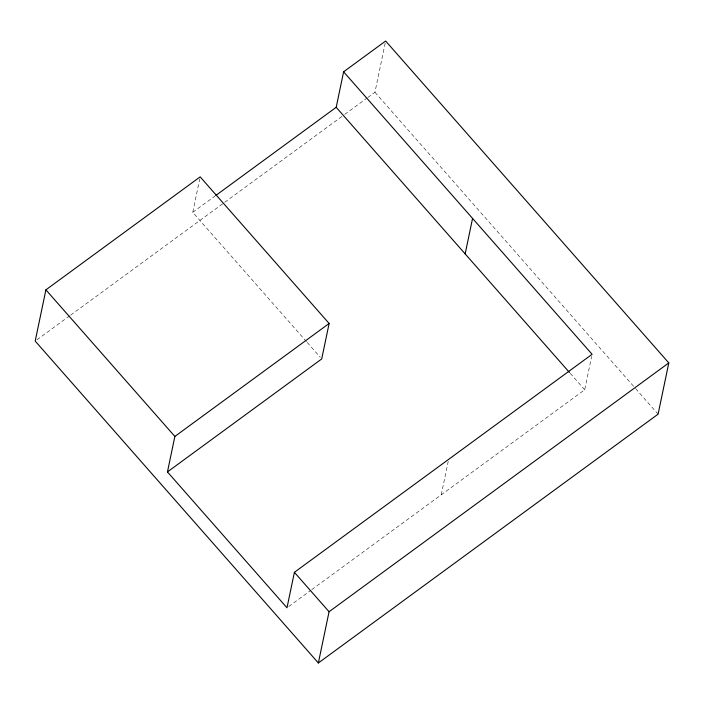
<?xml version="1.0" encoding="UTF-8"?>
<svg xmlns="http://www.w3.org/2000/svg" width="704" height="704" viewBox="0 0 704 704"><rect width="100%" height="100%" fill="white"/><g stroke="black" fill="none" stroke-linecap="round" stroke-linejoin="round"><path stroke-width="0.53" stroke-dasharray="3.52 2.64" d="M306.504 341.651L192.755 212.344L199.716 179.018M367.84 97.469L374.933 92.268L385.194 43.164M441.241 494.824L448.202 461.498M311.81 589.618L584.69 389.77L591.65 356.444M192.755 212.344L214.887 196.126M36.978 339.777L69.793 315.744M70.682 315.093L343.886 115.007M344.775 114.356L366.951 98.12M288.754 606.496L310.922 590.269M374.933 92.268L634.858 387.754M635.589 388.573L658.099 414.163M570.196 373.296L584.69 389.77M307.226 342.47L320.267 357.298"/><path stroke-width="1.06" d="M343.605 71.808L592.099 354.297L294.395 572.317L286.986 607.798L167.455 471.918L321.719 358.943L329.129 323.47L200.165 176.862L45.901 289.837L35.2 341.079L318.358 662.974L658.099 414.163L668.8 362.921L385.642 41.026L343.605 71.808L336.195 107.29L215.776 195.483M167.455 471.918L174.865 436.445L329.129 323.47M318.358 662.974L329.067 611.732L668.8 362.921M465.159 253.889L472.569 218.416M336.195 107.29L569.474 372.478M45.901 289.837L174.865 436.445M294.395 572.317L329.067 611.732"/></g></svg>
